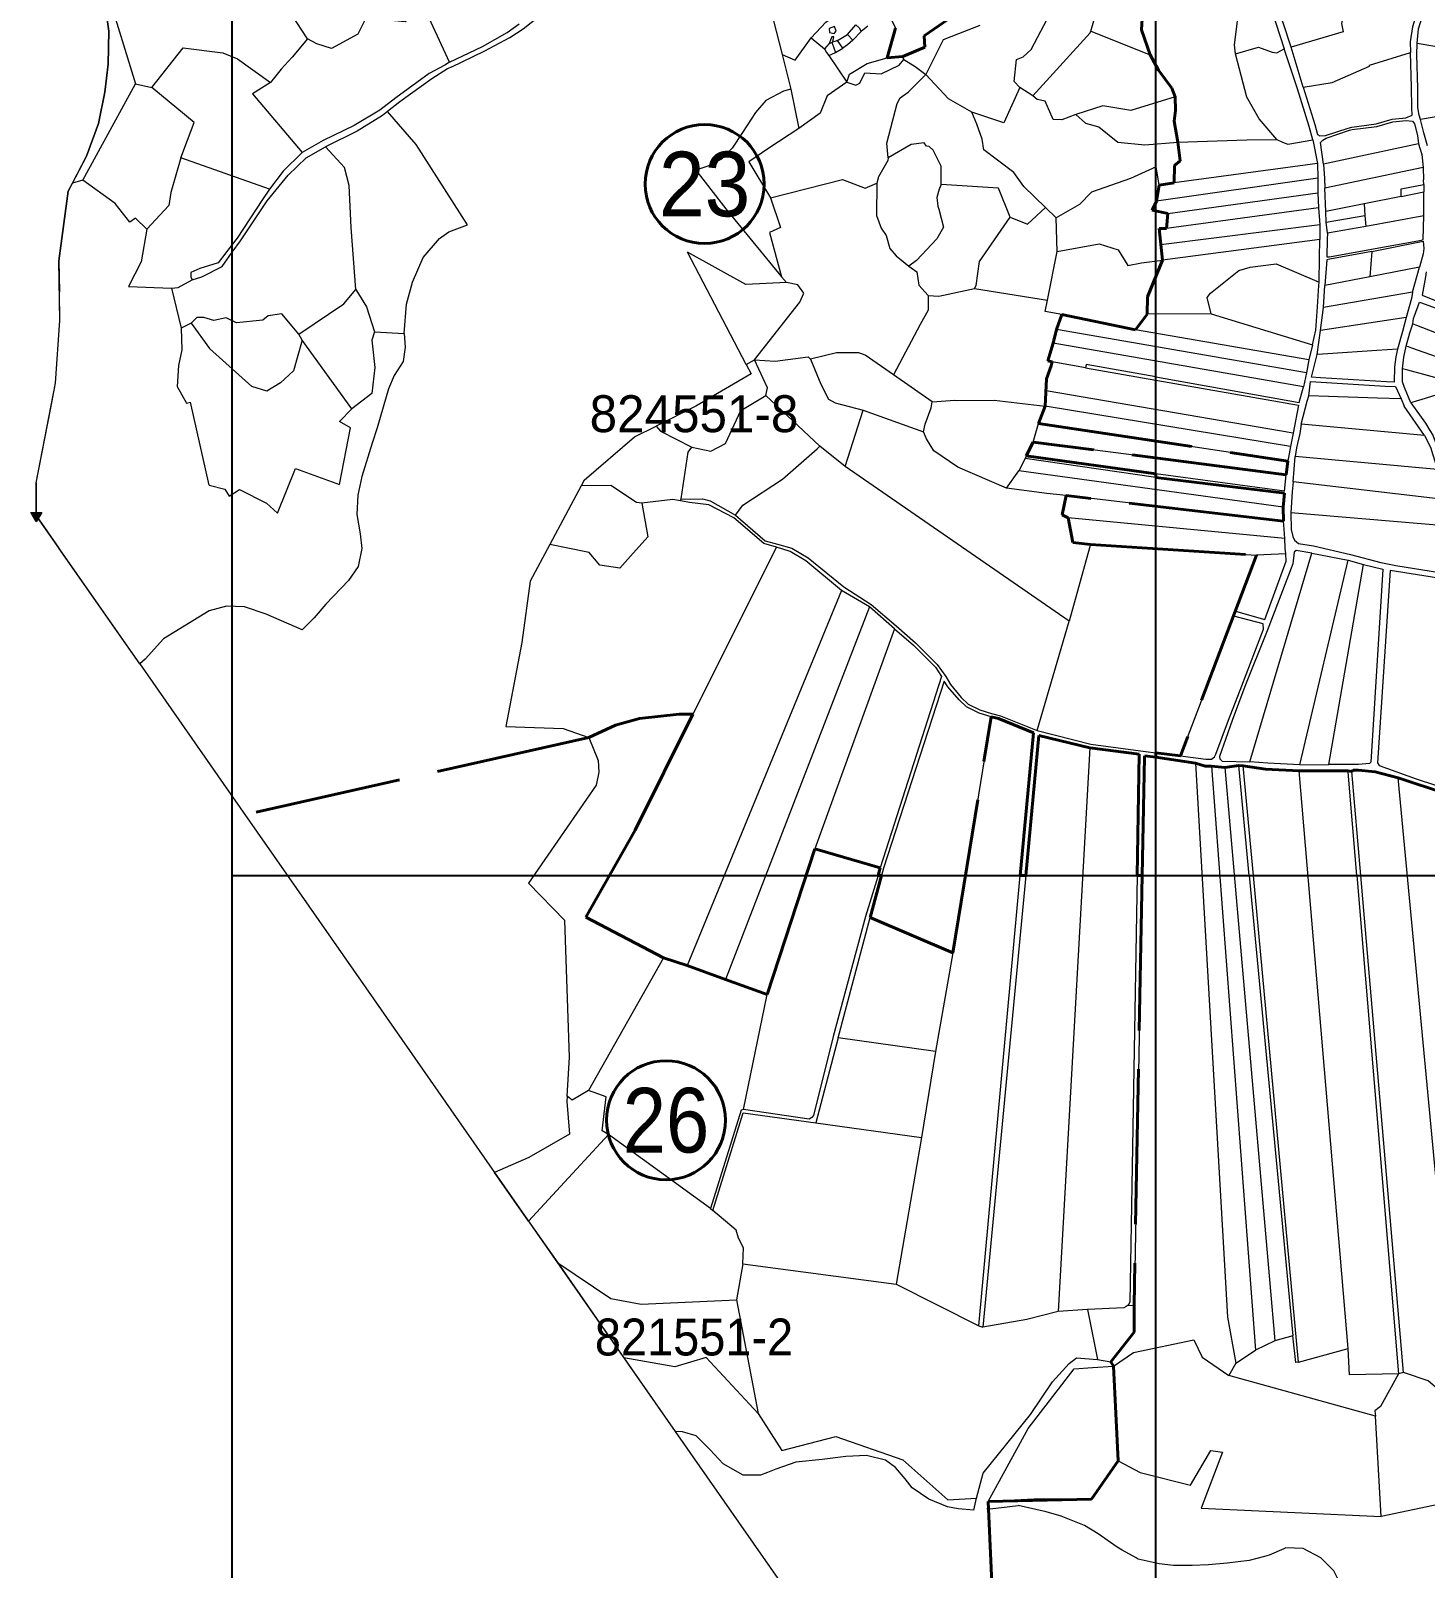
# Model space of a CAD drawing. Header units: metres. Extents: x 548568 to 557107, y 1817749 to 1829427.
# Drawn here: x 551782 to 553292, y 1820250 to 1821915 of the extents above; entities that cross this region are included whole.
import ezdxf
from ezdxf.enums import TextEntityAlignment as Align

# ---------------------------------------------------------------- set-up
doc = ezdxf.new("R2010")
doc.units = ezdxf.units.M
doc.header["$LTSCALE"] = 28
doc.linetypes.add('LONG_DASHED', pattern=[7.5, 6, -1.5])
for name, color, linetype, lineweight in [('10', 7, 'Continuous', 13), ('23', 7, 'Continuous', 13), ('31', 7, 'Continuous', 13), ('32', 7, 'Continuous', 13), ('34', 7, 'LONG_DASHED', 40), ('46', 7, 'Continuous', 13), ('47', 7, 'Continuous', 13), ('54', 7, 'Continuous', 25), ('63', 7, 'Continuous', 40)]:
    doc.layers.add(name, color=color, linetype=linetype, lineweight=lineweight)
doc.layers.add('55', color=7, linetype='Continuous')

msp = doc.modelspace()

# ---------------------------------------------------------------- hatches: boundary and pattern name
at = {"layer": '47'}
msp.add_hatch(color=256, dxfattribs=at).paths.add_polyline_path([(551781.75, 1821393.13), (551793.75, 1821393.13), (551787.75, 1821382.74)])

# ---------------------------------------------------------------- linework, layer by layer
at = {"layer": '10'}
for p, q in [((552570.94, 1821985.1), (552595.37, 1821889.17)), ((552929.78, 1821914.31), (552950.1, 1821986.68)), ((552681.07, 1821913.86), (552671.85, 1821904.66)), ((552688.13, 1821919.83), (552681.07, 1821913.86)), ((552929.78, 1821914.31), (552994.11, 1821888.64)), ((552626.92, 1821907.13), (552641.49, 1821895.2)), ((552646.37, 1821900.99), (552641.49, 1821895.2)), ((552646.37, 1821900.99), (552649.27, 1821902)), ((552649.27, 1821902), (552650.11, 1821902.41)), ((552655.44, 1821904.19), (552666.14, 1821910.65)), ((552666.14, 1821910.65), (552671.85, 1821904.66)), ((552595.37, 1821889.17), (552604.82, 1821851.37)), ((552646.09, 1821888.11), (552653.24, 1821891.38)), ((552646.09, 1821888.11), (552665.4, 1821858.99)), ((552726.29, 1821886.96), (552709.18, 1821885.55)), ((551838.06, 1821753.02), (551895.26, 1821857.27)), ((552604.82, 1821851.37), (552613.46, 1821808.95)), ((552867.11, 1821844.4), (552852.9, 1821853.36)), ((552199.16, 1821791.51), (552168.04, 1821827.29)), ((552254.78, 1821704.71), (552199.16, 1821791.51)), ((553284.71, 1821792.45), (553181.65, 1821770.31)), ((552040.26, 1821743.08), (551944.18, 1821777.24)), ((552541, 1821714), (552501.27, 1821765.18)), ((553175.36, 1821771.06), (553020.17, 1821750.03)), ((553289.8, 1821766.69), (553183.09, 1821744.44)), ((551822.22, 1821740.9), (551826.78, 1821749.63)), ((553175.52, 1821755.04), (553001.01, 1821730.34)), ((553003.81, 1821747.37), (553001.01, 1821730.34)), ((553003.81, 1821747.37), (553001.01, 1821730.34)), ((553020.17, 1821750.03), (553003.81, 1821747.37)), ((553020.17, 1821750.03), (553003.81, 1821747.37)), ((553265.71, 1821743.42), (553290.21, 1821748.37)), ((553013.02, 1821716.85), (553175.53, 1821739.07)), ((553265.93, 1821735.4), (553225.6, 1821727.23)), ((553265.93, 1821735.4), (553265.71, 1821743.42)), ((553265.93, 1821735.4), (553290.43, 1821740.37)), ((552892.15, 1821712.29), (552880.66, 1821723.38)), ((552893.21, 1821675.52), (552892.15, 1821712.29)), ((553176.41, 1821723.13), (553011.78, 1821700.77)), ((553011.78, 1821700.77), (553013.02, 1821716.85)), ((553011.78, 1821700.77), (553013.02, 1821716.85)), ((553225.6, 1821727.23), (553184.34, 1821718.88)), ((553225.6, 1821727.23), (553226.57, 1821714.57)), ((553177.7, 1821704.53), (553005.6, 1821682.86)), ((553007.22, 1821666.48), (553005.6, 1821682.86)), ((553007.22, 1821666.48), (553005.6, 1821682.86)), ((553177.68, 1821688.58), (553007.22, 1821666.48)), ((552556.39, 1821553.47), (552493, 1821675)), ((552882.82, 1821623.13), (552893.21, 1821675.52)), ((553234.23, 1821675.55), (553231.94, 1821648.11)), ((553231.94, 1821648.11), (553183.21, 1821638.82)), ((553285.6, 1821658.73), (553231.94, 1821648.11)), ((551934.15, 1821636.07), (551944.73, 1821592.51)), ((552803.73, 1821635.78), (552882.82, 1821623.13)), ((553278.12, 1821631.75), (553181.54, 1821615.17)), ((552898.36, 1821607.49), (552892.59, 1821591.18)), ((552898.36, 1821607.49), (552892.59, 1821591.18)), ((552978.03, 1821590.83), (552990.84, 1821607.86)), ((552978.03, 1821590.83), (552990.84, 1821607.86)), ((553060.17, 1821608.34), (552990.84, 1821607.86)), ((553060.17, 1821608.34), (553169.96, 1821574.62)), ((553271.16, 1821604.21), (553178.64, 1821589.99)), ((552153.85, 1821588.76), (552186.05, 1821587)), ((552889.07, 1821576.57), (552892.59, 1821591.18)), ((552889.07, 1821576.57), (552892.59, 1821591.18)), ((553163.4, 1821544.13), (552892.59, 1821591.18)), ((553166.01, 1821558.34), (552978.03, 1821590.83)), ((553160.07, 1821529.07), (552889.07, 1821576.57)), ((552556.39, 1821553.47), (552565.45, 1821558.45)), ((552924.03, 1821549.6), (552887.74, 1821556.26)), ((552924.03, 1821549.6), (552887.74, 1821556.26)), ((552757.83, 1821512.83), (552716.15, 1821542)), ((551974.84, 1821422.52), (551954.63, 1821512.61)), ((552636.22, 1821464.78), (552577.76, 1821519.84)), ((553148.69, 1821478.89), (552881.42, 1821524.78)), ((551787.5, 1821424.99), (551803.16, 1821504.71)), ((552502, 1821508), (552458.97, 1821486.6)), ((552663.72, 1821442.72), (552683.22, 1821503.96)), ((553145.8, 1821464.33), (552880.31, 1821508.27)), ((552867.13, 1821469.29), (552872.91, 1821489.39)), ((553143.19, 1821448.62), (552872.91, 1821489.39)), ((553143.19, 1821448.62), (552872.91, 1821489.39)), ((553291.07, 1821476.35), (553157.64, 1821488.83)), ((552867.13, 1821469.29), (552859.85, 1821454.26)), ((552867.13, 1821469.29), (552859.85, 1821454.26)), ((553141.28, 1821433.76), (552867.13, 1821469.29)), ((553141.28, 1821433.76), (552867.13, 1821469.29)), ((552858.73, 1821451.63), (552851.96, 1821437.99)), ((553305.12, 1821439.67), (553151.1, 1821453.48)), ((552838.54, 1821419.31), (552851.96, 1821437.99)), ((553137.89, 1821398.88), (552851.96, 1821437.99)), ((552377.82, 1821421.71), (552343.99, 1821358.36)), ((552381.22, 1821428.08), (552377.82, 1821421.71)), ((553318.08, 1821406.3), (553148.76, 1821426.3)), ((553138.23, 1821383.6), (552903.04, 1821411.24)), ((553138.23, 1821383.6), (552903.04, 1821411.24)), ((553139.73, 1821364.91), (552905.38, 1821387.37)), ((551899.79, 1821229.05), (551812.31, 1821354.46)), ((552343.99, 1821358.36), (552322.71, 1821318.5)), ((552589.28, 1821355.34), (552498.92, 1821174.42)), ((552929.56, 1821358.35), (553109.21, 1821346.88)), ((552929.56, 1821358.35), (553109.21, 1821346.88)), ((553086.29, 1821286.2), (553109.21, 1821346.88)), ((553086.29, 1821286.2), (553109.21, 1821346.88)), ((553101.79, 1821123.1), (553168.98, 1821348.89)), ((553141.02, 1821348.13), (553109.21, 1821346.88)), ((553156.06, 1821119.89), (553208.54, 1821341.22)), ((553187.43, 1821120), (553225.07, 1821336.7)), ((552659.8, 1821308.7), (552492.63, 1820902.55)), ((552690.1, 1821291), (552534.14, 1820887.39)), ((553026.89, 1821129.62), (553084.63, 1821280.68)), ((553026.89, 1821129.62), (553084.63, 1821280.68)), ((553084.63, 1821280.68), (553086.29, 1821286.2)), ((552717.13, 1821266.91), (552630.98, 1821028.9)), ((552871.78, 1821156.87), (552906.17, 1821275.16)), ((552498.92, 1821174.42), (552436.26, 1821048.96)), ((552498.92, 1821174.42), (552436.26, 1821048.96)), ((552821.87, 1821171.75), (552780.32, 1820916.11)), ((552928.77, 1821138.06), (552894.22, 1820527.65)), ((553043.12, 1821121.44), (553077.84, 1820521.45)), ((553060.36, 1821118.14), (553108.05, 1820485.88)), ((553074.75, 1821116.84), (553129.07, 1820495.98)), ((553208.55, 1820487.55), (553155.33, 1821113.2)), ((553325.49, 1820440.8), (553262.69, 1821105.69)), ((552630.98, 1821028.9), (552579.2, 1820870.93)), ((552701.78, 1821008.31), (552630.98, 1821028.9)), ((552360.16, 1820951.04), (552320.82, 1820991.67)), ((552690.71, 1820954.25), (552780.32, 1820916.11)), ((552690.71, 1820954.25), (552780.32, 1820916.11)), ((552467.11, 1820910.59), (552385.68, 1820766.88)), ((552492.63, 1820902.55), (552467.11, 1820910.59)), ((552492.63, 1820902.55), (552467.11, 1820910.59)), ((552534.14, 1820887.39), (552492.63, 1820902.55)), ((552534.14, 1820887.39), (552492.63, 1820902.55)), ((552579.2, 1820870.93), (552534.14, 1820887.39)), ((552579.2, 1820870.93), (552534.14, 1820887.39)), ((552553.65, 1820746.53), (552579.2, 1820870.93)), ((552761.39, 1820809.35), (552656.14, 1820824.14)), ((552761.39, 1820809.35), (552746.37, 1820716.02)), ((552320.87, 1820625.41), (552284.1, 1820678.13)), ((552320.87, 1820625.41), (552352.41, 1820580.21)), ((552352.41, 1820580.21), (552424.15, 1820477.36)), ((552552.71, 1820579.13), (552546.13, 1820540.28)), ((552552.71, 1820579.13), (552719.08, 1820557.13)), ((552719.08, 1820557.13), (552808.29, 1820512.19)), ((552546.13, 1820540.28), (552569.48, 1820417.27)), ((552926.03, 1820529.92), (552894.22, 1820527.65)), ((552976.56, 1820505.32), (552976.55, 1820534.1)), ((552976.56, 1820505.32), (552976.55, 1820534.1)), ((552860.5, 1820519.05), (552812.97, 1820510.72)), ((552894.22, 1820527.65), (552860.5, 1820519.05)), ((553077.84, 1820521.45), (553086.65, 1820471.58)), ((552951.57, 1820472.94), (552976.56, 1820505.32)), ((552951.57, 1820472.94), (552976.56, 1820505.32)), ((553148.58, 1820501.17), (553129.07, 1820495.98)), ((553086.65, 1820471.58), (553108.05, 1820485.88)), ((553129.07, 1820495.98), (553108.05, 1820485.88)), ((553154.74, 1820472.89), (553208.55, 1820487.55)), ((552951.57, 1820472.94), (552954.45, 1820468.26)), ((552959.32, 1820365.93), (552954.45, 1820468.26)), ((552959.32, 1820365.93), (552954.45, 1820468.26)), ((553086.65, 1820471.58), (553079.02, 1820458.32)), ((553237.99, 1820414.15), (553079.02, 1820458.32)), ((553244.03, 1820305.72), (553237.99, 1820414.15)), ((552818.49, 1820321.98), (552817.6, 1820313.58)), ((553335.02, 1820324.55), (553244.03, 1820305.72)), ((552979.01, 1820260.73), (552963.84, 1820269.23))]:
    msp.add_line(p, q, dxfattribs=at)
for points in [[(553235.86, 1822008.39), (553232.35, 1822003.41), (553225.69, 1821966.63), (553208.06, 1821953.8), (553201.05, 1821922.79), (553203.07, 1821913.73), (553146.53, 1821897.12)], [(552081.49, 1821906.04), (552064.6, 1821932.01), (552063.4, 1821935), (552032.36, 1821968.47)], [(552994.11, 1821888.64), (552984.63, 1821915.71), (552986.58, 1821945.38), (552992.64, 1821966.07), (552996.31, 1821974.44)], [(552994.11, 1821888.64), (552984.63, 1821915.71), (552986.58, 1821945.38), (552992.64, 1821966.07), (552996.31, 1821974.44)], [(551842.1, 1821778.94), (551855, 1821814.46), (551862.15, 1821848.17), (551865.76, 1821878.66), (551866.34, 1821914.19), (551862.98, 1821937.5), (551860.15, 1821951.4)], [(551866.36, 1821951.4), (551895.26, 1821857.27), (551913.04, 1821853.38)], [(552626.92, 1821907.13), (552642.77, 1821924.01), (552672.01, 1821944.22), (552688.54, 1821948.63)], [(552852.9, 1821853.36), (552846.59, 1821859.78), (552849.38, 1821883.66), (552856.36, 1821886.67), (552865, 1821894.49), (552882.34, 1821927.34), (552889.45, 1821959.12)], [(552196.35, 1821939.18), (552187.13, 1821924.32), (552144.52, 1821928.44), (552136.12, 1821911.23), (552107.37, 1821895.62), (552091.65, 1821900.73), (552081.49, 1821906.04)], [(552235.21, 1821880.6), (552206.57, 1821942.45), (552196.35, 1821939.18)], [(552708.4, 1821937.55), (552718.33, 1821917.54), (552709.18, 1821885.55)], [(552708.4, 1821937.55), (552718.33, 1821917.54), (552709.18, 1821885.55)], [(552726.29, 1821886.96), (552741.52, 1821893.03), (552749.95, 1821897.1), (552749.35, 1821909.41), (552792.19, 1821938.8)], [(552726.29, 1821886.96), (552741.52, 1821893.03), (552749.95, 1821897.1), (552749.35, 1821909.41), (552792.19, 1821938.8)], [(552666.14, 1821910.65), (552675.39, 1821921.02), (552678.71, 1821918.01), (552681.07, 1821913.86)], [(552809.45, 1821920.43), (552769.7, 1821904.97), (552750.89, 1821867.25)], [(552867.11, 1821844.4), (552929.06, 1821912.6), (552929.78, 1821914.31)], [(553086.58, 1821889.91), (553085.29, 1821899.53), (553088.63, 1821925.23)], [(551913.04, 1821853.38), (551946.87, 1821896.3), (551989.78, 1821891.03), (552005.53, 1821884.33), (552041.46, 1821858.69)], [(552081.49, 1821906.04), (552064.71, 1821886.08), (552053.05, 1821873.29), (552041.46, 1821858.69)], [(552595.37, 1821889.17), (552609.73, 1821883.08), (552626.92, 1821907.13)], [(552641.49, 1821895.2), (552643.5, 1821891.4), (552646.09, 1821888.11)], [(552650.11, 1821902.41), (552650.85, 1821904.6), (552651.52, 1821908.33), (552649.44, 1821908.36), (552646.37, 1821900.99)], [(552649.27, 1821902), (552649.81, 1821901.19), (552653.24, 1821891.38)], [(552655.44, 1821904.19), (552652.66, 1821903.06), (552650.11, 1821902.41)], [(552653.24, 1821891.38), (552661.2, 1821895.91), (552655.44, 1821904.19)], [(552671.85, 1821904.66), (552666.27, 1821899.35), (552661.2, 1821895.91)], [(553086.58, 1821889.91), (553111.33, 1821897.07), (553125.97, 1821891.53), (553131.2, 1821890.94), (553139.15, 1821895.26)], [(553283.07, 1821901.5), (553302.36, 1821898.04), (553306.36, 1821897.32)], [(552727.34, 1821883.74), (552739.65, 1821876.03), (552750.89, 1821867.25)], [(553020.95, 1821843.09), (553017.34, 1821852.47), (553002.87, 1821872.22), (552994.11, 1821888.64)], [(553020.95, 1821843.09), (553017.34, 1821852.47), (553002.87, 1821872.22), (552994.11, 1821888.64)], [(553131.14, 1821797.15), (553112.08, 1821819.54), (553098.76, 1821842.97), (553086.58, 1821889.91)], [(553159.81, 1821853.78), (553191.12, 1821858.84), (553231.37, 1821876.3), (553231.56, 1821877.57), (553275.91, 1821891.39)], [(552710.42, 1821777.23), (552708.95, 1821792.93), (552720.18, 1821835.92), (552723.23, 1821842.05), (552732.07, 1821848.38), (552750.89, 1821867.25)], [(552800.93, 1821826.43), (552775.7, 1821841.19), (552750.89, 1821867.25)], [(551944.18, 1821777.24), (551958.65, 1821815.49), (551913.04, 1821853.38)], [(552041.46, 1821858.69), (552021.95, 1821846.36), (552075.85, 1821782.97)], [(552604.82, 1821851.37), (552596.78, 1821849.18), (552577.76, 1821839.38), (552566.52, 1821826.31), (552552.49, 1821804.41), (552541.26, 1821787.63), (552529.89, 1821775.67), (552514.92, 1821767.96), (552506.47, 1821765.4), (552501.27, 1821765.18)], [(552665.4, 1821858.99), (552644.19, 1821844.23), (552636.62, 1821825.34), (552613.46, 1821808.95)], [(552852.9, 1821853.36), (552835.53, 1821815), (552800.93, 1821826.43)], [(552913.63, 1821824.14), (552898.35, 1821818.2), (552888.96, 1821818.81), (552880.32, 1821838.49), (552871.57, 1821840.23), (552867.11, 1821844.4)], [(553020.95, 1821843.09), (552973.13, 1821828.28), (552942.84, 1821833.58), (552913.63, 1821824.14)], [(553024.07, 1821793.99), (553020.11, 1821816.85), (553021.47, 1821828.45), (553020.95, 1821843.09)], [(553024.07, 1821793.99), (553020.11, 1821816.85), (553021.47, 1821828.45), (553020.95, 1821843.09)], [(553357.86, 1821830.6), (553305.52, 1821821.71), (553301.52, 1821821.03), (553286.7, 1821818.51)], [(552880.66, 1821723.38), (552857.28, 1821745.93), (552846.45, 1821761.2), (552813.71, 1821785.82), (552811.9, 1821797.32), (552806.33, 1821813.73), (552800.93, 1821826.43)], [(552913.63, 1821824.14), (552924.04, 1821814.51), (552938.52, 1821810.89), (552958.97, 1821794.15), (552988.1, 1821791.19), (553024.07, 1821793.99)], [(552613.46, 1821808.95), (552581.03, 1821787.61), (552559.42, 1821772.7), (552582.99, 1821733.67)], [(553024.07, 1821793.99), (553098.73, 1821796.7), (553131.14, 1821797.15)], [(553131.14, 1821797.15), (553137.3, 1821793.95), (553142.94, 1821792), (553170.12, 1821796.78)], [(551838.06, 1821753.02), (551826.78, 1821749.63), (551842.1, 1821778.94)], [(552133.76, 1821634.62), (552128.79, 1821701.81), (552126.67, 1821747.08), (552121.55, 1821766.79), (552100.88, 1821788.93)], [(552767.77, 1821748.39), (552767.71, 1821768.09), (552759, 1821785.37), (552754.75, 1821789.31), (552751.62, 1821789.93), (552749.22, 1821793.46), (552735.25, 1821791.6), (552710.42, 1821777.23)], [(553020.17, 1821750.03), (553020.5, 1821768.81), (553026.51, 1821773.85), (553024.07, 1821793.99)], [(553020.17, 1821750.03), (553020.5, 1821768.81), (553026.51, 1821773.85), (553024.07, 1821793.99)], [(551944.18, 1821777.24), (551933.52, 1821739.45), (551931.32, 1821725.59), (551907.48, 1821699.99)], [(552710.42, 1821777.23), (552709.93, 1821774.32), (552699.75, 1821756.61), (552698.05, 1821749.62)], [(553003.81, 1821747.37), (553000.34, 1821767.29), (552972.65, 1821754.78), (552930.32, 1821740.1), (552917.34, 1821726.51), (552892.15, 1821712.29)], [(551907.48, 1821699.99), (551895.13, 1821711.71), (551889.09, 1821707.45), (551873.15, 1821727.68), (551838.06, 1821753.02)], [(552582.99, 1821733.67), (552660.71, 1821753.52), (552685.46, 1821744.32), (552698.05, 1821749.62)], [(552698.05, 1821749.62), (552697.51, 1821714.65), (552702.83, 1821701.07), (552708.23, 1821692.92), (552711.93, 1821678.91), (552718.93, 1821671.08), (552732.7, 1821659.93)], [(552767.77, 1821748.39), (552765.41, 1821743.32), (552763.15, 1821734.08), (552763.98, 1821724.69), (552765.2, 1821721.55), (552770.11, 1821702.13), (552762.92, 1821689.41), (552740.96, 1821666.03), (552732.7, 1821659.93)], [(552842.41, 1821712.86), (552829.8, 1821744.12), (552767.77, 1821748.39)], [(551803.16, 1821504.71), (551808.71, 1821532.97), (551813.13, 1821601.11), (551812.24, 1821665.7), (551822.22, 1821740.9)], [(552582.99, 1821733.67), (552593.55, 1821701.83), (552581.63, 1821696.2), (552594.9, 1821648.22)], [(553013.02, 1821716.85), (552996.25, 1821720.56), (553001.01, 1821730.34)], [(553013.02, 1821716.85), (552996.25, 1821720.56), (553001.01, 1821730.34)], [(552541, 1821714), (552594.9, 1821648.22), (552600, 1821642)], [(552803.73, 1821635.78), (552805.58, 1821638.75), (552809.32, 1821664.7), (552842.41, 1821712.86)], [(552842.41, 1821712.86), (552861.34, 1821705.46), (552880.66, 1821723.38)], [(553184.69, 1821707.42), (553226.57, 1821714.57), (553227.47, 1821702.9)], [(553290.46, 1821714.22), (553227.47, 1821702.9), (553185.98, 1821695.45)], [(551907.48, 1821699.99), (551901.42, 1821664.43), (551887.56, 1821637.91), (551934.15, 1821636.07)], [(552186.05, 1821587), (552188.68, 1821618.47), (552195.25, 1821642.37), (552206.54, 1821669.18), (552224.44, 1821689.63), (552234.43, 1821697), (552254.78, 1821704.71)], [(553005.6, 1821682.86), (553003.81, 1821700.53), (553011.78, 1821700.77)], [(553005.6, 1821682.86), (553003.81, 1821700.53), (553011.78, 1821700.77)], [(552893.21, 1821675.52), (552938.68, 1821683.84), (552959.36, 1821677.36), (552969.89, 1821660.67), (552984.77, 1821663.46), (553007.22, 1821666.48)], [(552600, 1821642), (552556, 1821640), (552493, 1821675)], [(552990.84, 1821607.86), (552991.07, 1821626.62), (553007.22, 1821666.48)], [(552990.84, 1821607.86), (552991.07, 1821626.62), (553007.22, 1821666.48)], [(553060.17, 1821608.34), (553055.7, 1821625.83), (553059.19, 1821630.39), (553089.96, 1821654.95), (553102.34, 1821658.75), (553130.34, 1821662.46), (553177.16, 1821642.65)], [(552732.7, 1821659.93), (552741.19, 1821653.49), (552743.54, 1821639.2), (552753.59, 1821628.01)], [(551934.15, 1821636.07), (551941.43, 1821636.87), (551956.48, 1821644.91)], [(552071.9, 1821586.22), (552120.9, 1821619.13), (552133.76, 1821634.62)], [(552133.76, 1821634.62), (552145.48, 1821615.59), (552153.85, 1821588.76)], [(552565.45, 1821558.45), (552614.63, 1821620.92), (552618.88, 1821630.4), (552612.42, 1821639.51), (552600, 1821642)], [(552753.59, 1821628.01), (552765.3, 1821627.36), (552803.73, 1821635.78)], [(552753.59, 1821628.01), (552753.56, 1821612.01), (552744.9, 1821596.5), (552716.15, 1821542)], [(552898.36, 1821607.49), (552880.42, 1821610.85), (552882.82, 1821623.13)], [(552071.9, 1821586.22), (552053.51, 1821608.33), (552038.7, 1821606.08), (552033.13, 1821601.24), (552004.72, 1821598.57), (551993.32, 1821603.78), (551979.86, 1821600.91), (551969.07, 1821604.11), (551961.59, 1821604.07), (551955.42, 1821598.21), (551944.73, 1821592.51)], [(551955.42, 1821598.21), (551975.17, 1821570.53), (552021.22, 1821529.33)], [(552978.03, 1821590.83), (552975.8, 1821591.53), (552898.36, 1821607.49)], [(552978.03, 1821590.83), (552975.8, 1821591.53), (552898.36, 1821607.49)], [(553333.09, 1821575.9), (553282.77, 1821595.52), (553278.96, 1821597.01), (553278.46, 1821597.2)], [(551944.73, 1821592.51), (551945.37, 1821569.25), (551941.88, 1821552.11), (551940.39, 1821529.64), (551950.36, 1821511.37), (551954.63, 1821512.61)], [(552075.66, 1821579.73), (552066.12, 1821546.28), (552052.11, 1821533.58), (552037.41, 1821524.36), (552021.22, 1821529.33)], [(552153.85, 1821588.76), (552151.29, 1821579.52), (552154.47, 1821549.88), (552151.09, 1821521.93), (552129.45, 1821505.36), (552075.66, 1821579.73), (552071.9, 1821586.22)], [(552186.05, 1821587), (552187.27, 1821571.9), (552184.98, 1821556.62), (552175.43, 1821541.5), (552169.15, 1821527.1), (552163.29, 1821506.99), (552156.72, 1821484.76), (552151.61, 1821468.07)], [(552716.15, 1821542), (552685.48, 1821563.26), (552678.59, 1821565.82), (552654.16, 1821565.94), (552626.21, 1821559.16)], [(552887.74, 1821556.26), (552883.09, 1821557.2), (552889.07, 1821576.57)], [(552887.74, 1821556.26), (552883.09, 1821557.2), (552889.07, 1821576.57)], [(553261.78, 1821569.84), (553239.61, 1821568.37), (553186.27, 1821564.82), (553174.92, 1821564.07)], [(553324.59, 1821554.36), (553277.54, 1821571.11), (553273.74, 1821572.46), (553271.41, 1821573.29)], [(552556.39, 1821553.47), (552561.76, 1821543.17), (552502, 1821508)], [(552565.45, 1821558.45), (552587.77, 1821557.01), (552623.79, 1821561.66), (552626.21, 1821559.16)], [(552577.76, 1821519.84), (552579.48, 1821527.86), (552565.45, 1821558.45)], [(552626.21, 1821559.16), (552637.18, 1821532.15), (552645.62, 1821515.75), (552652.87, 1821511.88), (552683.22, 1821503.96), (552748.69, 1821480.23)], [(552887.74, 1821556.26), (552886.78, 1821551.84), (552881.67, 1821537.67), (552881.42, 1821524.78)], [(552887.74, 1821556.26), (552886.78, 1821551.84), (552881.67, 1821537.67), (552881.42, 1821524.78)], [(553332.88, 1821531.09), (553272.88, 1821547.11), (553268.56, 1821548.26), (553267.27, 1821548.61)], [(553333.26, 1821529.43), (553286.97, 1821515.06), (553283.13, 1821513.87), (553276.42, 1821511.78)], [(552497.5, 1821463.71), (552518.33, 1821459.4), (552534.07, 1821467.86), (552550.75, 1821503.66), (552577.76, 1821519.84)], [(552750.43, 1821488.57), (552756.85, 1821506.4), (552757.83, 1821512.83)], [(552757.83, 1821512.83), (552782.32, 1821514.6), (552784.81, 1821514.43), (552825.17, 1821514.69), (552880.31, 1821508.27)], [(552872.91, 1821489.39), (552880.31, 1821508.27), (552881.42, 1821524.78)], [(552872.91, 1821489.39), (552880.31, 1821508.27), (552881.42, 1821524.78)], [(553265.74, 1821515.94), (553240.19, 1821516.84), (553187.17, 1821518.72), (553165.72, 1821519.48)], [(552048.81, 1821392.43), (552068.35, 1821440.66), (552116.12, 1821423.37), (552127.85, 1821484.79), (552116.05, 1821491.59), (552129.45, 1821505.36)], [(552381.22, 1821428.08), (552435.46, 1821474.91), (552458.97, 1821486.6)], [(552458.97, 1821486.6), (552463.79, 1821481.24), (552497.5, 1821463.71)], [(552838.54, 1821419.31), (552785.56, 1821441.99), (552759.9, 1821459.75), (552751.73, 1821472.65), (552748.69, 1821480.23), (552750.43, 1821488.57)], [(552151.61, 1821468.07), (552140.19, 1821431.96), (552135.83, 1821411.63), (552134.7, 1821390.72), (552138.37, 1821369.94), (552140.24, 1821353.98), (552136.34, 1821334.63)], [(552486.04, 1821407.64), (552493.71, 1821458.49), (552497.5, 1821463.71)], [(552545.03, 1821390.02), (552552.96, 1821401.03), (552595.94, 1821429.25), (552633.47, 1821461.94), (552636.22, 1821464.78)], [(552906.17, 1821275.16), (552663.72, 1821442.72), (552636.22, 1821464.78)], [(551787.5, 1821424.99), (551787.75, 1821389.67), (551812.31, 1821354.46)], [(551974.84, 1821422.52), (551992, 1821418.27), (551996.5, 1821410.56), (552007.8, 1821418.06), (552036.96, 1821403.12), (552048.81, 1821392.43)], [(552443.59, 1821403.2), (552437.61, 1821403.93), (552410, 1821422.21), (552377.82, 1821421.71)], [(552903.04, 1821411.24), (552881.99, 1821413.41), (552838.54, 1821419.31)], [(552443.59, 1821403.2), (552450, 1821366.55), (552431.16, 1821345.81), (552419.59, 1821332.68), (552398.05, 1821335.99), (552386.5, 1821349.7), (552343.99, 1821358.36)], [(552485.54, 1821405.79), (552477.16, 1821407.12), (552443.59, 1821403.2)], [(552905.38, 1821387.37), (552898.58, 1821390.63), (552903.04, 1821411.24)], [(552905.38, 1821387.37), (552898.58, 1821390.63), (552903.04, 1821411.24)], [(552929.56, 1821358.35), (552910.21, 1821360.64), (552905.38, 1821387.37)], [(552929.56, 1821358.35), (552910.21, 1821360.64), (552905.38, 1821387.37)], [(553343.09, 1821376.12), (553313.07, 1821378.63), (553146.43, 1821392.58)], [(552929.56, 1821358.35), (552928.29, 1821354.73), (552906.17, 1821275.16)], [(552136.34, 1821334.63), (552125.89, 1821319.24), (552101.28, 1821293.8), (552088.55, 1821278.91), (552076.82, 1821266.9), (552075.68, 1821265.85)], [(552322.71, 1821318.5), (552313.39, 1821252.2), (552296.11, 1821161.12)], [(552075.68, 1821265.85), (552036.58, 1821283), (552013.33, 1821290.99), (551993.72, 1821291.72), (551974.83, 1821286.63), (551925.43, 1821256.1), (551905.82, 1821234.29), (551899.79, 1821229.05)], [(552386.16, 1821149.24), (552415.09, 1821162.83), (552440.83, 1821169.88), (552484.06, 1821174.42), (552498.92, 1821174.42)], [(552386.16, 1821149.24), (552415.09, 1821162.83), (552440.83, 1821169.88), (552484.06, 1821174.42), (552498.92, 1821174.42)], [(552821.87, 1821171.75), (552780.32, 1820916.11), (552761.39, 1820809.35)], [(552296.11, 1821161.12), (552358.46, 1821159.14), (552386.16, 1821149.24)], [(552386.16, 1821149.24), (552396.06, 1821124.48), (552397.05, 1821111.61), (552394.08, 1821097.74), (552320.82, 1820991.67)], [(552436.26, 1821048.96), (552382.74, 1820954.71), (552467.11, 1820910.59)], [(552436.26, 1821048.96), (552382.74, 1820954.71), (552467.11, 1820910.59)], [(552701.78, 1821008.31), (552630.98, 1821028.9), (552579.2, 1820870.93)], [(552362.78, 1820760.93), (552365, 1820803.03), (552360.16, 1820951.04)], [(552385.68, 1820766.88), (552368.02, 1820756.49), (552362.78, 1820760.93)], [(552407.35, 1820719.26), (552400.66, 1820723.4), (552404.91, 1820760.3), (552385.68, 1820766.88)], [(552362.78, 1820760.93), (552362.47, 1820755.02), (552365, 1820719.63), (552321.11, 1820694.26), (552284.1, 1820678.13)], [(552632.04, 1820731.94), (552746.37, 1820716.02), (552719.08, 1820557.13)], [(552517.85, 1820639.02), (552407.35, 1820719.26), (552320.87, 1820625.41)], [(552552.71, 1820579.13), (552553.51, 1820596.65), (552548.12, 1820606.93), (552545.61, 1820615.8), (552520.41, 1820637.08)], [(552352.41, 1820580.21), (552410.07, 1820541.56), (552442.91, 1820535.54), (552546.13, 1820540.28)], [(552970.29, 1820534.59), (552967.89, 1820533.06), (552965.37, 1820531.69), (552926.03, 1820529.92), (552936.85, 1820475.48)], [(552954.45, 1820468.26), (552975.99, 1820483.15), (553041.26, 1820496.83), (553050.36, 1820478.03), (553079.02, 1820458.32)], [(553262.95, 1820460.05), (553209.76, 1820459.15), (553208.55, 1820487.55)], [(552569.48, 1820417.27), (552513.1, 1820477.76), (552479.3, 1820467.8), (552424.15, 1820477.36), (552479.77, 1820397.62)], [(553262.95, 1820460.05), (553243.35, 1820424.68), (553237.32, 1820419.88), (553237.99, 1820414.15)], [(553325.49, 1820440.8), (553311.04, 1820438.97), (553294.89, 1820452.54), (553268.49, 1820461.54)], [(552569.48, 1820417.27), (552595.11, 1820377.14), (552653.63, 1820392.11), (552726.01, 1820367.11), (552774.72, 1820323.54), (552806.04, 1820325.35)], [(552579.52, 1820353.34), (552572.03, 1820350.46), (552553.27, 1820350.52), (552531.76, 1820362.55), (552517.53, 1820377.77), (552502.37, 1820393.06), (552487.42, 1820397.43), (552479.77, 1820397.62)], [(552802.97, 1820312.59), (552786.05, 1820313.97), (552774.52, 1820315.91), (552754.3, 1820324.55), (552736.14, 1820336.56), (552728.61, 1820346.35), (552718.2, 1820358.81), (552707.35, 1820366.58), (552686.74, 1820371.83), (552664.43, 1820370.41), (552638.76, 1820367.33), (552610.11, 1820364.31), (552588.62, 1820356.85), (552579.52, 1820353.34)], [(552818.49, 1820321.98), (552868.54, 1820324.34), (552930.61, 1820324.22), (552959.32, 1820365.93)], [(552959.32, 1820365.93), (552930.61, 1820324.22), (552868.54, 1820324.34), (552818.49, 1820321.98)], [(552959.32, 1820365.93), (552983.06, 1820353.18), (553037.54, 1820339.56), (553059.68, 1820376.93), (553072.47, 1820375.26), (553049.33, 1820314.77), (553244.03, 1820305.72)], [(552817.6, 1820313.58), (552833.08, 1820315.21), (552851.2, 1820317.68)], [(552922.77, 1820295.7), (552897.74, 1820305.88), (552881.26, 1820310.82), (552851.2, 1820317.68)], [(552963.84, 1820269.23), (552958.28, 1820272.34), (552937.81, 1820286.89), (552922.77, 1820295.7)], [(553138.77, 1820270.56), (553122.95, 1820263.7), (553117.66, 1820262.29)], [(553291.71, 1820195.84), (553281.36, 1820201.67), (553264.85, 1820201.6), (553247.45, 1820204.59), (553230.24, 1820211.13), (553211.49, 1820221.6), (553199.01, 1820234.39), (553193.08, 1820246.58), (553178.97, 1820260.69), (553159.69, 1820270.91), (553141.06, 1820271.55), (553138.77, 1820270.56)], [(553117.66, 1820262.29), (553101.1, 1820257.87), (553077.43, 1820255.19), (553057.03, 1820253.22), (553039.65, 1820252.5), (553019.22, 1820252.58), (553003.81, 1820254.3), (552981.17, 1820259.52), (552979.01, 1820260.73)]]:
    msp.add_lwpolyline(points, dxfattribs=at)
msp.add_lwpolyline([(552646.7, 1821912.82), (552651.87, 1821911.95), (552654.01, 1821914.36), (552652.01, 1821919.41), (552646.42, 1821917.29)], close=True, dxfattribs=at)
at = {"layer": '23'}
for p, q in [((553118.82, 1821957.58), (553139.15, 1821895.26)), ((553146.53, 1821897.12), (553127.82, 1821954.46)), ((553159.81, 1821853.78), (553146.53, 1821897.12)), ((553170.12, 1821796.78), (553175.36, 1821771.06)), ((553175.36, 1821771.06), (553175.52, 1821755.04)), ((553289.8, 1821766.69), (553290.08, 1821753.14)), ((553175.52, 1821755.04), (553175.53, 1821739.07)), ((553290.21, 1821748.37), (553290.08, 1821753.14)), ((553290.21, 1821748.37), (553290.43, 1821740.37)), ((553175.53, 1821739.07), (553176.41, 1821723.13)), ((553184.34, 1821718.88), (553183.09, 1821744.44)), ((553290.46, 1821714.22), (553290.43, 1821740.37)), ((553176.41, 1821723.13), (553177.7, 1821704.53)), ((553184.69, 1821707.42), (553184.34, 1821718.88)), ((553177.7, 1821704.53), (553177.68, 1821688.58)), ((553185.98, 1821695.45), (553184.69, 1821707.42)), ((553278.12, 1821631.75), (553285.6, 1821658.73)), ((553174.92, 1821564.07), (553178.64, 1821589.99)), ((553169.96, 1821574.62), (553166.01, 1821558.34)), ((552924.03, 1821549.6), (553000, 1821536.32)), ((552924.03, 1821549.6), (553000, 1821536.32)), ((553166.01, 1821558.34), (553163.4, 1821544.13)), ((553163.4, 1821544.13), (553160.07, 1821529.07)), ((553165.72, 1821519.48), (553167.73, 1821534.89)), ((553259.64, 1821529.31), (553265.74, 1821515.94)), ((553157.64, 1821488.83), (553164.19, 1821513.68)), ((553164.19, 1821513.68), (553165.72, 1821519.48)), ((553265.74, 1821515.94), (553269.25, 1821508.26)), ((553291.07, 1821476.35), (553269.25, 1821508.26)), ((553148.69, 1821478.89), (553145.8, 1821464.33)), ((553145.8, 1821464.33), (553143.19, 1821448.62)), ((552859.85, 1821454.26), (552858.73, 1821451.63)), ((553000, 1821431.03), (552858.73, 1821451.63)), ((553000, 1821434.81), (552859.85, 1821454.26)), ((553000, 1821434.81), (552859.85, 1821454.26)), ((553143.19, 1821448.62), (553141.28, 1821433.76)), ((553143.19, 1821448.62), (553141.28, 1821433.76)), ((553148.76, 1821426.3), (553151.1, 1821453.48)), ((553139.57, 1821416.05), (553000, 1821434.81)), ((553000, 1821431.03), (553139.42, 1821413.8)), ((553000, 1821431.03), (553139.42, 1821413.8)), ((553139.57, 1821416.05), (553141.28, 1821433.76)), ((553137.89, 1821398.88), (553139.42, 1821413.8)), ((553137.89, 1821398.88), (553139.42, 1821413.8)), ((552485.54, 1821405.79), (552486.04, 1821407.64)), ((553137.89, 1821398.88), (553138.23, 1821383.6)), ((553137.89, 1821398.88), (553138.23, 1821383.6)), ((553168.98, 1821348.89), (553208.54, 1821341.22)), ((553208.54, 1821341.22), (553225.07, 1821336.7)), ((552690.1, 1821291), (552659.8, 1821308.7)), ((552717.13, 1821266.91), (552690.1, 1821291)), ((553084.63, 1821280.68), (553086.29, 1821286.2)), ((553000, 1821132.77), (553026.89, 1821129.62)), ((553000, 1821132.77), (553026.89, 1821129.62)), ((553043.12, 1821121.44), (553000, 1821127.86)), ((553043.12, 1821121.44), (553000, 1821127.86)), ((553074.75, 1821116.84), (553060.36, 1821118.14)), ((553074.75, 1821116.84), (553060.36, 1821118.14)), ((553156.06, 1821119.89), (553187.43, 1821120)), ((553217.75, 1821000), (553208.39, 1821111.88)), ((552703.11, 1821000), (552690.71, 1820954.25)), ((552703.11, 1821000), (552690.71, 1820954.25)), ((552699.27, 1821000), (552701.78, 1821008.31)), ((552699.27, 1821000), (552701.78, 1821008.31)), ((552808.29, 1820512.19), (552853.36, 1821000)), ((552859.25, 1821000), (552812.97, 1820510.72)), ((552985.42, 1821000), (552976.55, 1820534.1)), ((553101.24, 1821000), (553148.58, 1820501.17)), ((553154.74, 1820472.89), (553105.77, 1821000)), ((553217.75, 1821000), (553262.95, 1820460.05)), ((553268.49, 1820461.54), (553222.16, 1821000)), ((552656.14, 1820824.14), (552690.71, 1820954.25)), ((552656.14, 1820824.14), (552632.04, 1820731.94)), ((552517.85, 1820639.02), (552520.41, 1820637.08)), ((552970.29, 1820534.59), (552976.55, 1820534.1)), ((552808.29, 1820512.19), (552812.97, 1820510.72)), ((553268.49, 1820461.54), (553262.95, 1820460.05))]:
    msp.add_line(p, q, dxfattribs=at)
for points in [[(552237.64, 1821875.54), (552272.88, 1821892.74), (552300.4, 1821907.52), (552315.04, 1821916.73), (552394.52, 1821980), (552407.87, 1821988.84), (552426.05, 1822000)], [(553289.52, 1821957.13), (553278.08, 1821919.08), (553275.6, 1821902.74), (553275.91, 1821891.39)], [(553283.07, 1821901.5), (553284.45, 1821917.02), (553295.48, 1821951.64), (553296.83, 1821955.88), (553297.31, 1821957.37)], [(552235.21, 1821880.6), (552270.84, 1821897.62), (552297.51, 1821912.81), (552310.74, 1821922.21)], [(553170.12, 1821796.78), (553166.27, 1821811.18), (553153.57, 1821851.85), (553139.15, 1821895.26)], [(553286.7, 1821818.51), (553285.38, 1821823.38), (553284, 1821831.81), (553283.78, 1821852.49), (553282.63, 1821888.65), (553283.07, 1821901.5)], [(552235.21, 1821880.6), (552230.04, 1821877.67), (552213.06, 1821868.63), (552177.16, 1821842.22), (552159.75, 1821828.92), (552131.98, 1821812.29), (552098.38, 1821795.93), (552075.85, 1821782.97)], [(553159.81, 1821853.78), (553172.48, 1821813.19), (553175.27, 1821802.55), (553177.71, 1821800.83), (553183.91, 1821801.47), (553208.53, 1821809.36), (553212.3, 1821810.43), (553238.69, 1821813.88), (553256.2, 1821818.94), (553270.92, 1821820.61), (553277.88, 1821823.25), (553277.44, 1821831.2), (553277.12, 1821853.57), (553275.91, 1821891.39)], [(552237.64, 1821875.54), (552233.18, 1821873.37), (552216.04, 1821862.75), (552181.29, 1821837.8), (552168.04, 1821827.29)], [(552168.04, 1821827.29), (552162.77, 1821823.11), (552135.14, 1821806.16), (552100.88, 1821788.93)], [(553181.65, 1821770.31), (553178.51, 1821793.66), (553181.16, 1821796.28), (553184.63, 1821798.58), (553209.72, 1821806.93), (553212.69, 1821807.65), (553239.61, 1821811.19), (553256.7, 1821816.26), (553271.24, 1821817.4), (553278.2, 1821816.97), (553280.21, 1821813.83), (553283.45, 1821801.16), (553284.71, 1821792.45)], [(553294.29, 1821790.12), (553290.34, 1821804.06), (553286.7, 1821818.51)], [(552000, 1821674.91), (552008.77, 1821687.36), (552037.74, 1821730.4), (552060.44, 1821758.54), (552080.1, 1821777.21), (552100.88, 1821788.93)], [(552075.85, 1821782.97), (552055.24, 1821762.79), (552040.26, 1821743.08)], [(553284.71, 1821792.45), (553288.18, 1821780.69), (553289.8, 1821766.69)], [(553181.65, 1821770.31), (553182.74, 1821754.79), (553183.09, 1821744.44)], [(552040.26, 1821743.08), (552032.83, 1821732.04), (552005.32, 1821690.15), (552000, 1821683.21)], [(553185.98, 1821695.45), (553185.67, 1821689.01), (553185.5, 1821670.01), (553188.29, 1821670.05), (553233.62, 1821678.27), (553287.69, 1821687.99), (553289.54, 1821688.79), (553290.46, 1821714.22)], [(552000, 1821683.21), (551984.79, 1821663.36), (551964.72, 1821657.37), (551955.27, 1821653.08), (551955, 1821648.18), (551956.48, 1821644.91)], [(553177.16, 1821642.65), (553177.51, 1821669.1), (553177.68, 1821688.58)], [(553234.23, 1821675.55), (553287.92, 1821686.41), (553289.71, 1821686.9), (553290.3, 1821678.93), (553289.51, 1821673.02), (553285.6, 1821658.73)], [(551956.48, 1821644.91), (551967.15, 1821648.4), (551989.08, 1821659.41), (552000, 1821674.91)], [(553234.23, 1821675.55), (553188.59, 1821667.45), (553185.46, 1821666.72), (553183.21, 1821638.82)], [(553292.84, 1821653.53), (553292.01, 1821648.09), (553288.44, 1821628.38), (553337.9, 1821608.68)], [(553169.96, 1821574.62), (553173.35, 1821590.35), (553175.1, 1821615.69), (553176.84, 1821638.85), (553177.16, 1821642.65)], [(553178.64, 1821589.99), (553181.54, 1821615.17), (553183.21, 1821638.82)], [(553278.12, 1821631.75), (553277.1, 1821624.68), (553271.16, 1821604.21)], [(553280.34, 1821606.03), (553285.63, 1821620.95), (553286.61, 1821620.59), (553337.57, 1821601.94)], [(553271.16, 1821604.21), (553267.09, 1821589.13), (553261.78, 1821569.84)], [(553271.41, 1821573.29), (553275.28, 1821587.66), (553278.46, 1821597.2)], [(553278.46, 1821597.2), (553279.33, 1821603.19), (553280.34, 1821606.03)], [(553178.57, 1821538.91), (553168.68, 1821539.52), (553174.92, 1821564.07)], [(553261.78, 1821569.84), (553260.2, 1821561.69), (553258.53, 1821550.63), (553258.31, 1821534.01), (553249.84, 1821534.53), (553178.57, 1821538.91)], [(553267.27, 1821548.61), (553268.87, 1821561.14), (553271.41, 1821573.29)], [(553000, 1821539.93), (552924.66, 1821553.33), (552924.03, 1821549.6)], [(553000, 1821539.93), (552924.66, 1821553.33), (552924.03, 1821549.6)], [(553276.42, 1821511.78), (553269.28, 1821528.46), (553267.15, 1821534.46), (553267.27, 1821548.61)], [(553000, 1821539.93), (553155.25, 1821512.32), (553160.07, 1821529.07)], [(553000, 1821536.32), (553154.8, 1821509.25), (553148.69, 1821478.89)], [(553167.73, 1821534.89), (553179.33, 1821534.19), (553248.53, 1821529.98), (553259.64, 1821529.31)], [(553276.42, 1821511.78), (553292.09, 1821489.78), (553296.88, 1821481.96), (553300.16, 1821476.61), (553305.03, 1821463.2), (553307.36, 1821456.79), (553314.45, 1821432.85)], [(553157.64, 1821488.83), (553156.17, 1821478.74), (553152.58, 1821463.07), (553151.1, 1821453.48)], [(553291.07, 1821476.35), (553297.47, 1821463.81), (553300.04, 1821455.5), (553305.12, 1821439.67)], [(553148.76, 1821426.3), (553147.82, 1821415.43), (553146.43, 1821392.58)], [(552589.28, 1821355.34), (552575.81, 1821359.47), (552543.24, 1821387.33), (552515.98, 1821401.25), (552495.06, 1821403.75), (552485.54, 1821405.79)], [(552486.04, 1821407.64), (552496.26, 1821407.42), (552509.18, 1821407.71), (552517.6, 1821405.58), (552545.03, 1821390.02)], [(552545.03, 1821390.02), (552577.19, 1821362.43), (552590.61, 1821358.84), (552606.12, 1821354.38), (552623.54, 1821343.78), (552662.44, 1821312.61), (552691.97, 1821293.52), (552718.87, 1821270.4), (552740.02, 1821251.83), (552763.3, 1821228.23), (552772.55, 1821215.46), (552777.72, 1821206.83), (552789.49, 1821192.66), (552797.03, 1821185.25), (552809.38, 1821179.13), (552822.11, 1821175.27), (552831.92, 1821172.64), (552871.78, 1821156.87)], [(553139.73, 1821364.91), (553139.24, 1821374.86), (553138.23, 1821383.6)], [(553146.43, 1821392.58), (553146.65, 1821374.56), (553148.51, 1821367.12), (553150.18, 1821362.91), (553154.51, 1821359.34), (553170.73, 1821357.06), (553210.88, 1821347.55), (553243.78, 1821338.75), (553260.09, 1821335.51), (553316.49, 1821326.65)], [(553141.02, 1821348.13), (553140.04, 1821354.53), (553139.73, 1821364.91)], [(552659.8, 1821308.7), (552621, 1821340.58), (552604.23, 1821350.77), (552589.28, 1821355.34)], [(553168.98, 1821348.89), (553152.02, 1821351.81), (553150.12, 1821349.9), (553148.36, 1821337.52), (553120.54, 1821264.97), (553096.38, 1821204.46), (553082.66, 1821167.85), (553069.14, 1821128.74), (553069.47, 1821126.3), (553072.04, 1821123.79), (553101.79, 1821123.1)], [(553086.29, 1821286.2), (553118.06, 1821277.05), (553141.25, 1821340.25), (553141.02, 1821348.13)], [(553225.07, 1821336.7), (553245.92, 1821331.52), (553232.85, 1821122.55), (553231.48, 1821121.17), (553219.62, 1821119.91), (553187.43, 1821120)], [(553317.09, 1821319.5), (553312.97, 1821320.8), (553253.8, 1821330.14), (553240.19, 1821121.78), (553241.99, 1821118.86), (553282.07, 1821104.42), (553325.08, 1821090.48), (553366.19, 1821079.3), (553428.88, 1821066.15), (553458.9, 1821058.45), (553479.61, 1821052.61), (553501.48, 1821046.39)], [(553026.89, 1821129.62), (553054.25, 1821125.97), (553060.3, 1821125.96), (553063.51, 1821128.47), (553065.14, 1821131.33), (553078.99, 1821168.21), (553093.37, 1821205.27), (553116.82, 1821266.52), (553116.44, 1821272.35), (553084.63, 1821280.68)], [(552717.13, 1821266.91), (552737.65, 1821249.36), (552761.62, 1821225.5), (552767.91, 1821215.27), (552701.78, 1821008.31)], [(552821.87, 1821171.75), (552808.98, 1821175.76), (552795.27, 1821182.49), (552787.03, 1821190), (552774.87, 1821204.25), (552770.9, 1821210.49), (552705.18, 1821007.64), (552703.11, 1821000)], [(552853.36, 1821000), (552867.61, 1821154.2), (552829.6, 1821170.01), (552821.87, 1821171.75)], [(552853.36, 1821000), (552867.61, 1821154.2), (552829.6, 1821170.01), (552821.87, 1821171.75)], [(552928.77, 1821138.06), (552873.59, 1821151.55), (552859.25, 1821000)], [(552928.77, 1821138.06), (552873.59, 1821151.55), (552859.25, 1821000)], [(552871.78, 1821156.87), (552929.87, 1821142.12), (552988.93, 1821134.06), (553000, 1821132.77)], [(552928.77, 1821138.06), (552982.11, 1821131.34), (552979.84, 1821000)], [(552928.77, 1821138.06), (552982.11, 1821131.34), (552979.84, 1821000)], [(553000, 1821127.86), (552988.41, 1821129.58), (552987.86, 1821128.14), (552985.42, 1821000), (552976.55, 1820534.1)], [(553000, 1821127.86), (552988.41, 1821129.58), (552987.86, 1821128.14), (552985.42, 1821000)], [(553060.36, 1821118.14), (553053.54, 1821118.22), (553043.12, 1821121.44)], [(553060.36, 1821118.14), (553053.54, 1821118.22), (553043.12, 1821121.44)], [(553101.24, 1821000), (553089.94, 1821119.11), (553074.75, 1821116.84)], [(553101.24, 1821000), (553089.94, 1821119.11), (553074.75, 1821116.84)], [(553105.77, 1821000), (553094.74, 1821118.77), (553118.91, 1821115.03), (553155.33, 1821113.2)], [(553105.77, 1821000), (553094.74, 1821118.77), (553118.91, 1821115.03), (553155.33, 1821113.2)], [(553156.06, 1821119.89), (553121.42, 1821121.52), (553101.79, 1821123.1)], [(553217.75, 1821000), (553208.39, 1821111.88), (553208.14, 1821113.31), (553155.33, 1821113.2)], [(553208.39, 1821111.88), (553208.14, 1821113.31), (553155.33, 1821113.2)], [(553222.16, 1821000), (553212.48, 1821112.51), (553214, 1821113.81), (553219.63, 1821114.1), (553237.79, 1821112.29), (553262.69, 1821105.69)], [(553222.16, 1821000), (553212.48, 1821112.51), (553214, 1821113.81), (553219.63, 1821114.1), (553237.79, 1821112.29), (553262.69, 1821105.69)], [(553323.69, 1821000), (553314.87, 1821088.36), (553280.42, 1821099.52), (553262.69, 1821105.69)], [(553314.87, 1821088.36), (553280.42, 1821099.52), (553262.69, 1821105.69)], [(552699.27, 1821000), (552685.81, 1820955.51), (552650.8, 1820825.43), (552629.53, 1820740.08), (552627.6, 1820737.58), (552624.76, 1820735.8), (552553.65, 1820746.53)], [(552979.84, 1821000), (552971.87, 1820537.69), (552970.29, 1820534.59)], [(552553.65, 1820746.53), (552551.05, 1820745.61), (552517.85, 1820639.02)], [(552520.41, 1820637.08), (552553.14, 1820742.64), (552632.04, 1820731.94)], [(553154.74, 1820472.89), (553151.91, 1820472.27), (553148.58, 1820501.17)]]:
    msp.add_lwpolyline(points, dxfattribs=at)
at = {"layer": '31'}
for p, q in [((552726.29, 1821886.96), (552709.18, 1821885.55)), ((552727.34, 1821883.74), (552726.29, 1821886.96))]:
    msp.add_line(p, q, dxfattribs=at)
for points in [[(552665.4, 1821858.99), (552668.51, 1821867.59), (552687.45, 1821879.41), (552709.18, 1821885.55)], [(552665.4, 1821858.99), (552675.28, 1821855.76), (552679.49, 1821857.87), (552685.11, 1821869.14), (552702.61, 1821868.06), (552722.31, 1821877.64), (552727.34, 1821883.74)]]:
    msp.add_lwpolyline(points, dxfattribs=at)
at = {"layer": '32'}
for p, q in [((552936.85, 1820475.48), (552951.57, 1820472.94)), ((552951.57, 1820472.94), (552954.45, 1820468.26)), ((552802.97, 1820312.59), (552806.04, 1820325.35))]:
    msp.add_line(p, q, dxfattribs=at)
for points in [[(552806.04, 1820325.35), (552812.98, 1820352.61), (552864.54, 1820415.97), (552888.24, 1820451.55), (552906.4, 1820471.44), (552914.29, 1820477.57), (552936.85, 1820475.48)], [(552818.49, 1820321.98), (552861.99, 1820400.95), (552911.86, 1820465.49), (552931.38, 1820467.09), (552954.45, 1820468.26)]]:
    msp.add_lwpolyline(points, dxfattribs=at)
at = {"layer": '34'}
msp.add_line((552386.16, 1821149.24), (552025.9, 1821068.55), dxfattribs=at)
for points in [[(552996.31, 1821974.44), (552992.58, 1821964.97), (552986.58, 1821945.38), (552984.63, 1821915.71), (552994.11, 1821888.64)], [(552718.33, 1821917.54), (552709.18, 1821885.55), (552726.29, 1821886.96), (552749.95, 1821897.1), (552749.35, 1821909.41), (552792.19, 1821938.8)], [(552994.11, 1821888.64), (553002.87, 1821872.22), (553017.34, 1821852.47), (553020.95, 1821843.09), (553021.47, 1821828.45), (553020.11, 1821816.85), (553024.07, 1821793.99), (553026.51, 1821773.85), (553020.5, 1821768.81), (553020.17, 1821750.03), (553003.81, 1821747.37), (553001.01, 1821730.34), (552996.25, 1821720.56), (553013.02, 1821716.85), (553011.78, 1821700.77), (553003.81, 1821700.53), (553007.22, 1821666.48), (552991.07, 1821626.62), (552990.84, 1821607.86), (552978.03, 1821590.83), (552898.36, 1821607.49), (552892.59, 1821591.18), (552889.07, 1821576.57), (552883.09, 1821557.2), (552887.74, 1821556.26), (552886.78, 1821551.84), (552881.67, 1821537.67), (552880.31, 1821508.27), (552872.91, 1821489.39), (553143.19, 1821448.62), (553141.28, 1821433.76), (552867.13, 1821469.29), (552859.85, 1821454.26), (553000, 1821434.81), (553000, 1821431.03), (553139.42, 1821413.8), (553137.89, 1821398.88), (553138.23, 1821383.6), (552903.04, 1821411.24), (552898.58, 1821390.63)], [(552898.58, 1821390.63), (552905.38, 1821387.37), (552910.21, 1821360.64), (552929.56, 1821358.35), (553109.21, 1821346.88), (553026.89, 1821129.62), (553000, 1821132.77), (553000, 1821127.86), (552988.41, 1821129.58), (552987.86, 1821128.14), (552985.42, 1821000)], [(552386.16, 1821149.24), (552415.09, 1821162.83), (552440.83, 1821169.88), (552484.06, 1821174.42), (552498.92, 1821174.42), (552436.26, 1821048.96), (552382.74, 1820954.71), (552467.11, 1820910.59), (552492.63, 1820902.55), (552534.14, 1820887.39), (552579.2, 1820870.93), (552630.98, 1821028.9), (552701.78, 1821008.31), (552699.27, 1821000), (552703.11, 1821000), (552690.71, 1820954.25), (552780.32, 1820916.11), (552821.87, 1821171.75), (552829.6, 1821170.01), (552867.61, 1821154.2), (552853.36, 1821000), (552859.25, 1821000), (552873.59, 1821151.55), (552928.77, 1821138.06), (552982.11, 1821131.34), (552979.84, 1821000), (552985.42, 1821000)], [(553000, 1821127.86), (553043.12, 1821121.44), (553053.54, 1821118.22), (553060.36, 1821118.14), (553074.75, 1821116.84), (553089.94, 1821119.11), (553094.74, 1821118.77), (553118.91, 1821115.03), (553155.33, 1821113.2), (553208.14, 1821113.31), (553212.48, 1821112.51), (553214, 1821113.81), (553219.63, 1821114.1), (553237.79, 1821112.29), (553262.69, 1821105.69), (553314.87, 1821088.36)], [(552985.42, 1821000), (552976.55, 1820534.1), (552976.56, 1820505.32), (552951.57, 1820472.94), (552954.45, 1820468.26), (552959.32, 1820365.93), (552930.61, 1820324.22), (552818.49, 1820321.98), (552832.99, 1819996.19)]]:
    msp.add_lwpolyline(points, dxfattribs=at)
at = {"layer": '46'}
msp.add_line((551899.79, 1821229.05), (551787.75, 1821389.67), dxfattribs=at)
for points in [[(551822.22, 1821740.9), (551812.24, 1821665.7), (551812.71, 1821632.02)], [(551787.75, 1821389.67), (551787.5, 1821424.99), (551808.71, 1821532.97), (551813.13, 1821601.11), (551812.71, 1821632.02)], [(551899.79, 1821229.05), (551990.09, 1821099.6), (552045.2, 1821020.6), (552144.62, 1820878.08), (552284.1, 1820678.13), (552479.77, 1820397.62), (552632.55, 1820178.61), (552899.37, 1819796.11), (553006.2, 1819642.97), (553183.42, 1819388.91)]]:
    msp.add_lwpolyline(points, dxfattribs=at)
at = {"layer": '47'}
msp.add_lwpolyline([(551862.98, 1821937.5), (551866.34, 1821914.19), (551865.76, 1821878.66), (551862.15, 1821848.17), (551855, 1821814.46), (551842.1, 1821778.94), (551822.22, 1821740.9)], dxfattribs=at)
msp.add_lwpolyline([(551781.75, 1821393.13), (551793.75, 1821393.13), (551787.75, 1821382.74)], close=True, dxfattribs=at)
at = {"layer": '54'}
for p, q in [((552000, 1820000), (552000, 1828000)), ((553000, 1820000), (553000, 1825000)), ((552000, 1821000), (555000, 1821000))]:
    msp.add_line(p, q, dxfattribs=at)
at = {"layer": '63'}
for centre in [(552511.52, 1821748.77), (552469.69, 1820734.81)]:
    msp.add_circle(centre, 64.42, dxfattribs=at)

# ---------------------------------------------------------------- texts
at = {"layer": '34'}
for s, width, p in [('23', 0.95, (552511.52, 1821713.77)), ('26', 0.9, (552469.69, 1820699.81))]:
    msp.add_text(s, height=70, dxfattribs=dict(at, width=width)).set_placement(p, align=Align.CENTER)
at = {"layer": '55'}
msp.add_text('824551-8', height=40, dxfattribs=at).set_placement((552500, 1821480), align=Align.CENTER)
at = {"layer": '55', "width": 0.95}
msp.add_text('821551-2', height=40, dxfattribs=at).set_placement((552500, 1820480), align=Align.CENTER)

doc.saveas('drawing.dxf')
